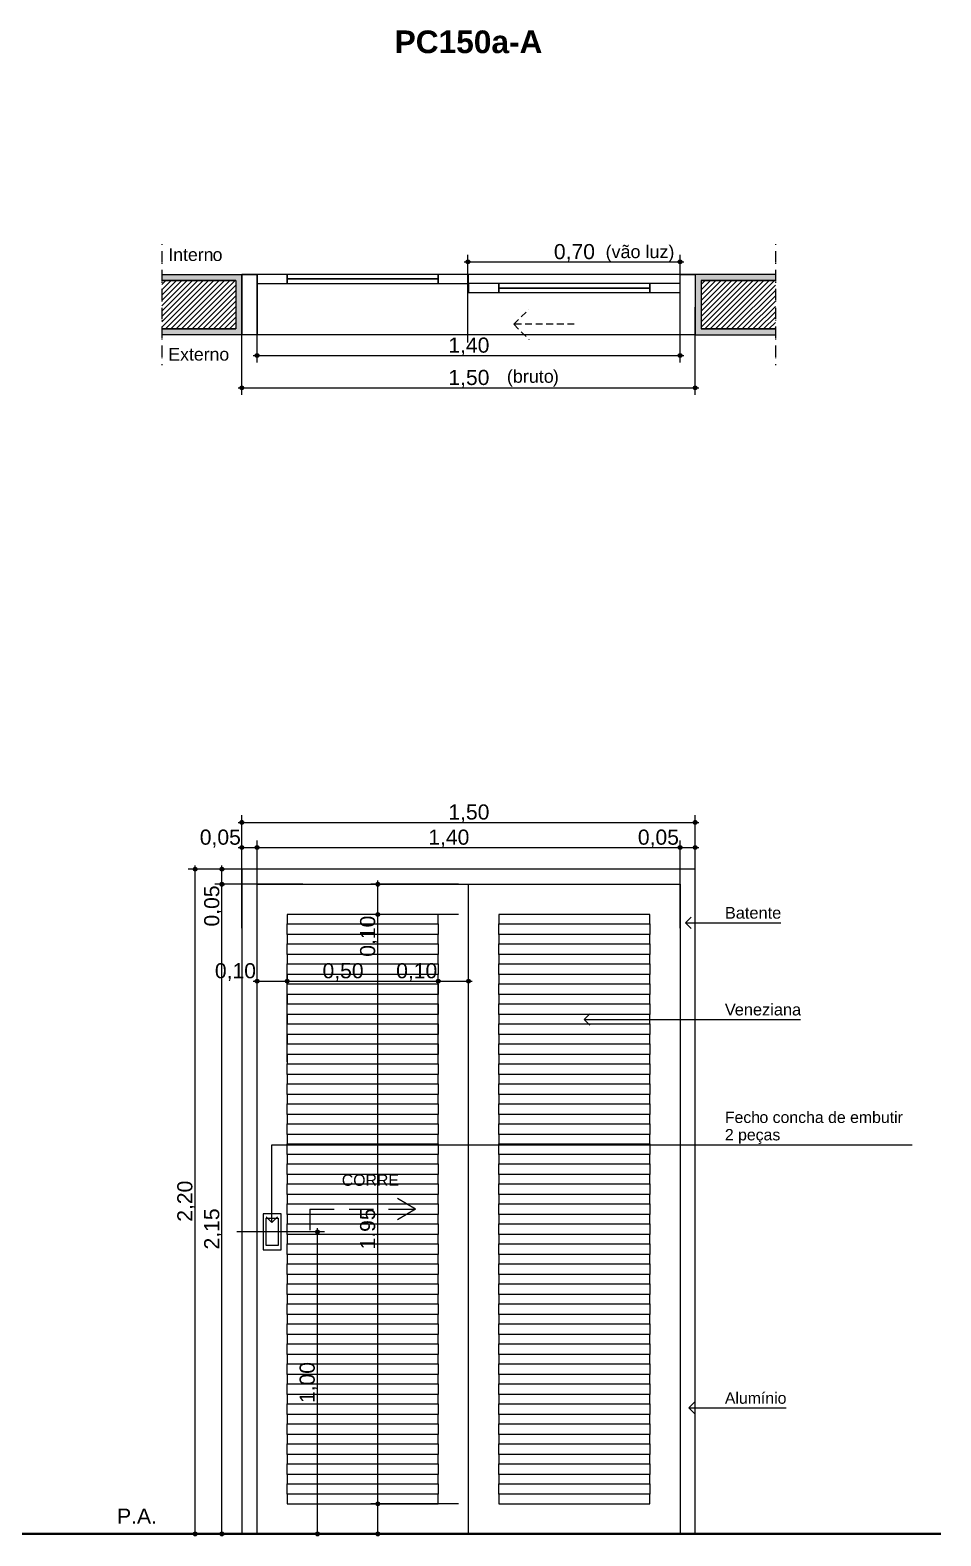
# Paper-space layout 'CAPS I e II_ FL 08.13 DETALHAMENTO DE PORTAS ' of a CAD drawing. Header units: metres. Extents: x 0 to 1400, y 0 to 841.
# Drawn here: x 428.3 to 548.9, y 393.5 to 592.8 of the extents above; entities that cross this region are included whole.
import ezdxf
from ezdxf.xclip import XClip

# ---------------------------------------------------------------- set-up
doc = ezdxf.new("R2010")
doc.units = ezdxf.units.M
doc.header["$MEASUREMENT"] = 0
doc.header["$XCLIPFRAME"] = 0
doc.linetypes.add('Achse', pattern=[0.0023, 0, -0.0008, 0.0015, 0])
doc.linetypes.add('Dashed', pattern=[0.0014, 0.0009, -0.0005])
for name, color, linetype, lineweight in [('0_Caneta_No__1', 7, 'Continuous', 35), ('0_Caneta_No__241', 7, 'Continuous', 13), ('0_Caneta_No__3', 7, 'Continuous', 25), ('0_Caneta_No__5', 7, 'Continuous', 20), ('0_Caneta_No__99', 7, 'Continuous', 20)]:
    doc.layers.add(name, color=color, linetype=linetype, lineweight=lineweight)
for name, color, linetype, lineweight, true_color in [('0_Caneta_No__25', 7, 'Continuous', 13, 0x982312), ('0_Caneta_No__9', 7, 'Continuous', 9, 0x020202), ('0_Caneta_No__96', 7, 'Continuous', 0, 0xb6b6b6), ('0_Caneta_No__97', 7, 'Continuous', 13, 0x6b6b6b)]:
    doc.layers.add(name, color=color, linetype=linetype, lineweight=lineweight, true_color=true_color)
doc.styles.add('GENERATED_STYLE_1', font='arial.ttf')
doc.styles.add('GENERATED_STYLE_2', font='arial.ttf')
pattern_1 = [(45, (27.60237, 827.6281), (-0.3535534, 0.3535534), [])]

# ---------------------------------------------------------------- blocks, each defined once
blk = doc.blocks.new('Drawing_1_1', base_point=(27.6, 827.63))
at = {"linetype": 'Continuous', "lineweight": 0, "ltscale": 1000, "true_color": 0xffffff}
for points in [[(445.71, 560.47), (445.71, 559.67), (455.53, 559.67), (455.53, 553.27), (445.71, 553.27), (445.71, 552.47), (456.33, 552.47), (456.33, 560.47)], [(526.96, 560.47), (516.33, 560.47), (516.33, 552.47), (526.96, 552.47), (526.96, 553.27), (517.13, 553.27), (517.13, 559.67), (526.96, 559.67)]]:
    blk.add_hatch(color=7, dxfattribs=at).paths.add_polyline_path(points)
at = {"linetype": 'Continuous', "lineweight": 0, "ltscale": 1000, "true_color": 0x000000}
h = blk.add_hatch(dxfattribs=at)
h.set_pattern_fill('common_brick_0001', color=18, style=0, pattern_type=2)
h.set_pattern_definition(pattern_1)
h.paths.add_polyline_path([(455.53, 559.67), (445.71, 559.67), (445.71, 553.27), (455.53, 553.27)])
h = blk.add_hatch(dxfattribs=at)
h.set_pattern_fill('common_brick_0001', color=18, style=0, pattern_type=2)
h.set_pattern_definition(pattern_1)
h.paths.add_polyline_path([(517.13, 559.67), (517.13, 553.27), (526.96, 553.27), (526.96, 559.67)])
at = {"layer": '0_Caneta_No__25', "linetype": 'Continuous', "lineweight": 13, "ltscale": 1000, "true_color": 0x982312}
for points in [[(486.01, 562.13), (486.03, 562.03), (486.08, 561.95), (486.16, 561.9), (486.26, 561.88), (486.35, 561.9), (486.44, 561.95), (486.49, 562.03), (486.51, 562.13), (486.49, 562.22), (486.44, 562.3), (486.35, 562.36), (486.26, 562.38), (486.16, 562.36), (486.08, 562.3), (486.03, 562.22)], [(514.08, 562.13), (514.1, 562.03), (514.16, 561.95), (514.24, 561.9), (514.33, 561.88), (514.43, 561.9), (514.51, 561.95), (514.56, 562.03), (514.58, 562.13), (514.56, 562.22), (514.51, 562.3), (514.43, 562.36), (514.33, 562.38), (514.24, 562.36), (514.16, 562.3), (514.1, 562.22)], [(458.08, 549.74), (458.1, 549.64), (458.16, 549.56), (458.24, 549.51), (458.33, 549.49), (458.43, 549.51), (458.51, 549.56), (458.56, 549.64), (458.58, 549.74), (458.56, 549.83), (458.51, 549.91), (458.43, 549.97), (458.33, 549.99), (458.24, 549.97), (458.16, 549.91), (458.1, 549.83)], [(514.08, 549.74), (514.1, 549.64), (514.16, 549.56), (514.24, 549.51), (514.33, 549.49), (514.43, 549.51), (514.51, 549.56), (514.56, 549.64), (514.58, 549.74), (514.56, 549.83), (514.51, 549.91), (514.43, 549.97), (514.33, 549.99), (514.24, 549.97), (514.16, 549.91), (514.1, 549.83)], [(456.08, 545.46), (456.1, 545.36), (456.16, 545.28), (456.24, 545.23), (456.33, 545.21), (456.43, 545.23), (456.51, 545.28), (456.56, 545.36), (456.58, 545.46), (456.56, 545.55), (456.51, 545.64), (456.43, 545.69), (456.33, 545.71), (456.24, 545.69), (456.16, 545.64), (456.1, 545.55)], [(516.08, 545.46), (516.1, 545.36), (516.16, 545.28), (516.24, 545.23), (516.33, 545.21), (516.43, 545.23), (516.51, 545.28), (516.56, 545.36), (516.58, 545.46), (516.56, 545.55), (516.51, 545.64), (516.43, 545.69), (516.33, 545.71), (516.24, 545.69), (516.16, 545.64), (516.1, 545.55)], [(456.08, 487.94), (456.1, 487.84), (456.16, 487.76), (456.24, 487.71), (456.33, 487.69), (456.43, 487.71), (456.51, 487.76), (456.56, 487.84), (456.58, 487.94), (456.56, 488.03), (456.51, 488.12), (456.43, 488.17), (456.33, 488.19), (456.24, 488.17), (456.16, 488.12), (456.1, 488.03)], [(516.08, 487.94), (516.1, 487.84), (516.16, 487.76), (516.24, 487.71), (516.33, 487.69), (516.43, 487.71), (516.51, 487.76), (516.56, 487.84), (516.58, 487.94), (516.56, 488.03), (516.51, 488.12), (516.43, 488.17), (516.33, 488.19), (516.24, 488.17), (516.16, 488.12), (516.1, 488.03)], [(456.08, 484.62), (456.1, 484.52), (456.16, 484.44), (456.24, 484.39), (456.33, 484.37), (456.43, 484.39), (456.51, 484.44), (456.56, 484.52), (456.58, 484.62), (456.56, 484.71), (456.51, 484.79), (456.43, 484.85), (456.33, 484.87), (456.24, 484.85), (456.16, 484.79), (456.1, 484.71)], [(458.08, 484.62), (458.1, 484.52), (458.16, 484.44), (458.24, 484.39), (458.33, 484.37), (458.43, 484.39), (458.51, 484.44), (458.56, 484.52), (458.58, 484.62), (458.56, 484.71), (458.51, 484.79), (458.43, 484.85), (458.33, 484.87), (458.24, 484.85), (458.16, 484.79), (458.1, 484.71)], [(514.08, 484.62), (514.1, 484.52), (514.16, 484.44), (514.24, 484.39), (514.33, 484.37), (514.43, 484.39), (514.51, 484.44), (514.56, 484.52), (514.58, 484.62), (514.56, 484.71), (514.51, 484.79), (514.43, 484.85), (514.33, 484.87), (514.24, 484.85), (514.16, 484.79), (514.1, 484.71)], [(516.08, 484.62), (516.1, 484.52), (516.16, 484.44), (516.24, 484.39), (516.33, 484.37), (516.43, 484.39), (516.51, 484.44), (516.56, 484.52), (516.58, 484.62), (516.56, 484.71), (516.51, 484.79), (516.43, 484.85), (516.33, 484.87), (516.24, 484.85), (516.16, 484.79), (516.1, 484.71)], [(449.88, 481.74), (449.9, 481.64), (449.96, 481.56), (450.04, 481.51), (450.13, 481.49), (450.23, 481.51), (450.31, 481.56), (450.36, 481.64), (450.38, 481.74), (450.36, 481.83), (450.31, 481.92), (450.23, 481.97), (450.13, 481.99), (450.04, 481.97), (449.96, 481.92), (449.9, 481.83)], [(453.44, 481.74), (453.46, 481.64), (453.52, 481.56), (453.6, 481.51), (453.69, 481.49), (453.79, 481.51), (453.87, 481.56), (453.92, 481.64), (453.94, 481.74), (453.92, 481.83), (453.87, 481.92), (453.79, 481.97), (453.69, 481.99), (453.6, 481.97), (453.52, 481.92), (453.46, 481.83)], [(453.44, 479.74), (453.46, 479.64), (453.52, 479.56), (453.6, 479.51), (453.69, 479.49), (453.79, 479.51), (453.87, 479.56), (453.92, 479.64), (453.94, 479.74), (453.92, 479.83), (453.87, 479.92), (453.79, 479.97), (453.69, 479.99), (453.6, 479.97), (453.52, 479.92), (453.46, 479.83)], [(474.08, 479.74), (474.1, 479.64), (474.16, 479.56), (474.24, 479.51), (474.33, 479.49), (474.43, 479.51), (474.51, 479.56), (474.56, 479.64), (474.58, 479.74), (474.56, 479.83), (474.51, 479.92), (474.43, 479.97), (474.33, 479.99), (474.24, 479.97), (474.16, 479.92), (474.1, 479.83)], [(474.08, 475.74), (474.1, 475.64), (474.16, 475.56), (474.24, 475.51), (474.33, 475.49), (474.43, 475.51), (474.51, 475.56), (474.56, 475.64), (474.58, 475.74), (474.56, 475.83), (474.51, 475.92), (474.43, 475.97), (474.33, 475.99), (474.24, 475.97), (474.16, 475.92), (474.1, 475.83)], [(458.08, 466.93), (458.1, 466.83), (458.16, 466.75), (458.24, 466.7), (458.33, 466.68), (458.43, 466.7), (458.51, 466.75), (458.56, 466.83), (458.58, 466.93), (458.56, 467.02), (458.51, 467.11), (458.43, 467.16), (458.33, 467.18), (458.24, 467.16), (458.16, 467.11), (458.1, 467.02)], [(462.08, 466.93), (462.1, 466.83), (462.16, 466.75), (462.24, 466.7), (462.33, 466.68), (462.43, 466.7), (462.51, 466.75), (462.56, 466.83), (462.58, 466.93), (462.56, 467.02), (462.51, 467.11), (462.43, 467.16), (462.33, 467.18), (462.24, 467.16), (462.16, 467.11), (462.1, 467.02)], [(482.08, 466.93), (482.1, 466.83), (482.16, 466.75), (482.24, 466.7), (482.33, 466.68), (482.43, 466.7), (482.51, 466.75), (482.56, 466.83), (482.58, 466.93), (482.56, 467.02), (482.51, 467.11), (482.43, 467.16), (482.33, 467.18), (482.24, 467.16), (482.16, 467.11), (482.1, 467.02)], [(486.08, 466.93), (486.1, 466.83), (486.16, 466.75), (486.24, 466.7), (486.33, 466.68), (486.43, 466.7), (486.51, 466.75), (486.56, 466.83), (486.58, 466.93), (486.56, 467.02), (486.51, 467.11), (486.43, 467.16), (486.33, 467.18), (486.24, 467.16), (486.16, 467.11), (486.1, 467.02)], [(466.08, 433.74), (466.1, 433.64), (466.16, 433.56), (466.24, 433.51), (466.33, 433.49), (466.43, 433.51), (466.51, 433.56), (466.56, 433.64), (466.58, 433.74), (466.56, 433.83), (466.51, 433.92), (466.43, 433.97), (466.33, 433.99), (466.24, 433.97), (466.16, 433.92), (466.1, 433.83)], [(474.08, 397.74), (474.1, 397.64), (474.16, 397.56), (474.24, 397.51), (474.33, 397.49), (474.43, 397.51), (474.51, 397.56), (474.56, 397.64), (474.58, 397.74), (474.56, 397.83), (474.51, 397.92), (474.43, 397.97), (474.33, 397.99), (474.24, 397.97), (474.16, 397.92), (474.1, 397.83)], [(449.88, 393.74), (449.9, 393.64), (449.96, 393.56), (450.04, 393.51), (450.13, 393.49), (450.23, 393.51), (450.31, 393.56), (450.36, 393.64), (450.38, 393.74), (450.36, 393.83), (450.31, 393.92), (450.23, 393.97), (450.13, 393.99), (450.04, 393.97), (449.96, 393.92), (449.9, 393.83)], [(453.44, 393.74), (453.46, 393.64), (453.52, 393.56), (453.6, 393.51), (453.69, 393.49), (453.79, 393.51), (453.87, 393.56), (453.92, 393.64), (453.94, 393.74), (453.92, 393.83), (453.87, 393.92), (453.79, 393.97), (453.69, 393.99), (453.6, 393.97), (453.52, 393.92), (453.46, 393.83)], [(466.08, 393.74), (466.1, 393.64), (466.16, 393.56), (466.24, 393.51), (466.33, 393.49), (466.43, 393.51), (466.51, 393.56), (466.56, 393.64), (466.58, 393.74), (466.56, 393.83), (466.51, 393.92), (466.43, 393.97), (466.33, 393.99), (466.24, 393.97), (466.16, 393.92), (466.1, 393.83)], [(474.08, 393.74), (474.1, 393.64), (474.16, 393.56), (474.24, 393.51), (474.33, 393.49), (474.43, 393.51), (474.51, 393.56), (474.56, 393.64), (474.58, 393.74), (474.56, 393.83), (474.51, 393.92), (474.43, 393.97), (474.33, 393.99), (474.24, 393.97), (474.16, 393.92), (474.1, 393.83)]]:
    blk.add_hatch(color=24, dxfattribs=at).paths.add_polyline_path(points)
at = {"layer": '0_Caneta_No__1', "color": 7, "linetype": 'Continuous', "lineweight": 40, "ltscale": 1000}
for p, q in [((341.92, 393.74), (442.44, 393.74)), ((439.8, 393.74), (548.87, 393.74))]:
    blk.add_line(p, q, dxfattribs=at)
at = {"layer": '0_Caneta_No__241', "color": 7, "linetype": 'Achse', "lineweight": 13, "ltscale": 1000}
for p, q in [((445.71, 564.47), (445.71, 548.47)), ((526.96, 564.47), (526.96, 548.47))]:
    blk.add_line(p, q, dxfattribs=at)
at = {"layer": '0_Caneta_No__241', "color": 7, "linetype": 'Continuous', "lineweight": 13, "ltscale": 1000}
for p, q in [((445.71, 560.47), (456.33, 560.47)), ((456.33, 560.47), (456.33, 552.47)), ((526.96, 560.47), (516.33, 560.47)), ((516.33, 560.47), (516.33, 552.47)), ((455.53, 559.67), (455.53, 553.27)), ((517.13, 559.67), (517.13, 553.27)), ((456.33, 552.47), (445.71, 552.47)), ((516.33, 552.47), (526.96, 552.47)), ((465.33, 436.74), (468.53, 436.74)), ((465.33, 436.74), (465.33, 433.94)), ((470.53, 436.74), (473.73, 436.74)), ((475.73, 436.74), (476.13, 436.74)), ((476.13, 436.74), (479.33, 436.74)), ((479.33, 436.74), (476.91, 438.14)), ((479.33, 436.74), (476.91, 435.34))]:
    blk.add_line(p, q, dxfattribs=at)
at = {"layer": '0_Caneta_No__25', "color": 24, "linetype": 'Continuous', "lineweight": 13, "ltscale": 1000, "true_color": 0x982312}
for p, q in [((485.76, 562.13), (486.01, 562.13)), ((486.26, 562.38), (486.26, 563.06)), ((486.51, 562.13), (514.08, 562.13)), ((514.33, 562.38), (514.33, 563.06)), ((514.58, 562.13), (514.83, 562.13)), ((458.33, 549.99), (458.33, 560.43)), ((486.26, 551.44), (486.26, 561.88)), ((514.33, 551.44), (514.33, 561.88)), ((514.33, 549.99), (514.33, 560.43)), ((456.33, 545.71), (456.33, 556.15)), ((516.33, 545.71), (516.33, 556.15)), ((457.83, 549.74), (458.08, 549.74)), ((458.33, 548.8), (458.33, 549.49)), ((458.58, 549.74), (514.08, 549.74)), ((514.33, 548.8), (514.33, 549.49)), ((514.58, 549.74), (514.83, 549.74)), ((455.83, 545.46), (456.08, 545.46)), ((456.33, 544.52), (456.33, 545.21)), ((456.58, 545.46), (516.08, 545.46)), ((516.33, 544.52), (516.33, 545.21)), ((516.58, 545.46), (516.83, 545.46)), ((456.33, 488.19), (456.33, 488.88)), ((516.33, 488.19), (516.33, 488.88)), ((455.83, 487.94), (456.08, 487.94)), ((456.33, 477.25), (456.33, 487.69)), ((456.58, 487.94), (516.08, 487.94)), ((516.33, 477.25), (516.33, 487.69)), ((516.58, 487.94), (516.83, 487.94)), ((455.83, 484.62), (456.08, 484.62)), ((456.33, 484.87), (456.33, 485.55)), ((456.33, 473.93), (456.33, 484.37)), ((456.58, 484.62), (458.08, 484.62)), ((458.33, 484.87), (458.33, 485.55)), ((458.33, 473.93), (458.33, 484.37)), ((458.58, 484.62), (514.08, 484.62)), ((514.33, 484.87), (514.33, 485.55)), ((514.33, 473.93), (514.33, 484.37)), ((514.58, 484.62), (516.08, 484.62)), ((516.33, 484.87), (516.33, 485.55)), ((516.33, 473.93), (516.33, 484.37)), ((516.58, 484.62), (516.83, 484.62)), ((449.88, 481.74), (449.2, 481.74)), ((450.13, 481.99), (450.13, 482.24)), ((450.13, 393.99), (450.13, 481.49)), ((460.82, 481.74), (450.38, 481.74)), ((453.44, 481.74), (452.76, 481.74)), ((453.69, 481.99), (453.69, 482.24)), ((453.69, 479.99), (453.69, 481.49)), ((464.38, 481.74), (453.94, 481.74)), ((453.44, 479.74), (452.76, 479.74)), ((453.69, 393.99), (453.69, 479.49)), ((464.38, 479.74), (453.94, 479.74)), ((474.08, 479.74), (473.4, 479.74)), ((474.33, 479.99), (474.33, 480.24)), ((474.33, 475.99), (474.33, 479.49)), ((485.02, 479.74), (474.58, 479.74)), ((458.33, 467.18), (458.33, 477.62)), ((486.33, 467.18), (486.33, 477.62)), ((474.08, 475.74), (473.4, 475.74)), ((474.33, 397.99), (474.33, 475.49)), ((485.02, 475.74), (474.58, 475.74)), ((515.06, 474.66), (515.81, 475.41)), ((515.06, 474.66), (520.17, 474.66)), ((515.06, 474.66), (515.81, 473.91)), ((520.17, 474.66), (527.7, 474.66)), ((457.83, 466.93), (458.08, 466.93)), ((458.33, 465.99), (458.33, 466.68)), ((458.58, 466.93), (462.08, 466.93)), ((462.33, 467.18), (462.33, 467.87)), ((462.33, 456.24), (462.33, 466.68)), ((462.58, 466.93), (482.08, 466.93)), ((482.33, 467.18), (482.33, 467.87)), ((482.33, 456.24), (482.33, 466.68)), ((482.58, 466.93), (486.08, 466.93)), ((486.33, 465.99), (486.33, 466.68)), ((486.58, 466.93), (486.83, 466.93)), ((501.62, 461.85), (502.37, 462.6)), ((501.62, 461.85), (511.77, 461.85)), ((501.62, 461.85), (502.37, 461.1)), ((511.77, 461.85), (520.17, 461.85)), ((520.17, 461.85), (530.3, 461.85)), ((460.3, 434.98), (460.3, 445.26)), ((460.3, 445.26), (520.17, 445.26)), ((520.17, 445.26), (545.06, 445.26)), ((460.3, 434.98), (459.55, 435.73)), ((460.3, 434.98), (461.05, 435.73)), ((466.08, 433.74), (455.65, 433.74)), ((466.33, 433.99), (466.33, 434.24)), ((466.33, 393.99), (466.33, 433.49)), ((467.27, 433.74), (466.58, 433.74)), ((515.48, 410.46), (516.23, 411.21)), ((515.48, 410.46), (518.34, 410.46)), ((515.48, 410.46), (516.23, 409.71)), ((518.34, 410.46), (520.17, 410.46)), ((520.17, 410.46), (528.38, 410.46)), ((474.08, 397.74), (473.4, 397.74)), ((474.33, 393.99), (474.33, 397.49)), ((485.02, 397.74), (474.58, 397.74)), ((449.88, 393.74), (449.2, 393.74)), ((460.82, 393.74), (450.38, 393.74)), ((453.44, 393.74), (452.76, 393.74)), ((464.38, 393.74), (453.94, 393.74)), ((466.08, 393.74), (455.65, 393.74)), ((467.27, 393.74), (466.58, 393.74)), ((474.08, 393.74), (473.4, 393.74)), ((485.02, 393.74), (474.58, 393.74))]:
    blk.add_line(p, q, dxfattribs=at)
for centre in [(486.26, 562.13), (514.33, 562.13), (458.33, 549.74), (514.33, 549.74), (456.33, 545.46), (516.33, 545.46), (456.33, 487.94), (516.33, 487.94), (456.33, 484.62), (458.33, 484.62), (514.33, 484.62), (516.33, 484.62), (450.13, 481.74), (453.69, 481.74), (453.69, 479.74), (474.33, 479.74), (474.33, 475.74), (458.33, 466.93), (462.33, 466.93), (482.33, 466.93), (486.33, 466.93), (466.33, 433.74), (474.33, 397.74), (450.13, 393.74), (453.69, 393.74), (466.33, 393.74), (474.33, 393.74)]:
    blk.add_circle(centre, 0.25, dxfattribs=at)
at = {"layer": '0_Caneta_No__3', "color": 7, "linetype": 'Continuous', "lineweight": 30, "ltscale": 1000}
for p, q in [((445.71, 559.67), (455.53, 559.67)), ((526.96, 559.67), (517.13, 559.67)), ((455.53, 553.27), (445.71, 553.27)), ((517.13, 553.27), (526.96, 553.27))]:
    blk.add_line(p, q, dxfattribs=at)
at = {"layer": '0_Caneta_No__9', "color": 18, "linetype": 'Continuous', "lineweight": 9, "ltscale": 1000, "true_color": 0x020202}
for p, q in [((456.33, 552.47), (456.33, 560.47)), ((456.33, 560.47), (458.33, 560.47)), ((458.33, 560.47), (458.33, 552.47)), ((462.33, 560.47), (458.33, 560.47)), ((458.33, 560.47), (458.33, 559.27)), ((482.33, 560.47), (462.33, 560.47)), ((462.33, 560.47), (462.33, 559.87)), ((462.33, 559.27), (462.33, 560.47)), ((482.33, 559.87), (482.33, 560.47)), ((486.33, 560.47), (482.33, 560.47)), ((482.33, 560.47), (482.33, 559.27)), ((486.33, 559.27), (486.33, 560.47)), ((514.33, 552.47), (514.33, 560.47)), ((514.33, 560.47), (516.33, 560.47)), ((516.33, 560.47), (516.33, 552.47)), ((458.33, 559.27), (462.33, 559.27)), ((462.33, 559.87), (482.33, 559.87)), ((482.33, 559.87), (462.33, 559.87)), ((462.33, 559.87), (462.33, 559.27)), ((482.33, 559.87), (462.33, 559.87)), ((462.33, 559.27), (482.33, 559.27)), ((482.33, 559.27), (482.33, 559.87)), ((482.33, 559.27), (486.33, 559.27)), ((490.33, 559.27), (486.33, 559.27)), ((486.33, 559.27), (486.33, 558.07)), ((510.33, 559.27), (490.33, 559.27)), ((490.33, 559.27), (490.33, 558.67)), ((490.33, 558.07), (490.33, 559.27)), ((490.33, 558.67), (510.33, 558.67)), ((510.33, 558.67), (490.33, 558.67)), ((490.33, 558.67), (490.33, 558.07)), ((510.33, 558.67), (490.33, 558.67)), ((510.33, 558.67), (510.33, 559.27)), ((514.33, 559.27), (510.33, 559.27)), ((510.33, 559.27), (510.33, 558.07)), ((510.33, 558.07), (510.33, 558.67)), ((514.33, 558.07), (514.33, 559.27)), ((486.33, 558.07), (490.33, 558.07)), ((490.33, 558.07), (510.33, 558.07)), ((510.33, 558.07), (514.33, 558.07)), ((458.33, 552.47), (456.33, 552.47)), ((516.33, 552.47), (514.33, 552.47)), ((456.33, 481.74), (456.33, 479.74)), ((516.33, 481.74), (456.33, 481.74)), ((516.33, 479.74), (516.33, 481.74)), ((456.33, 479.74), (456.33, 393.74)), ((458.33, 393.74), (458.33, 479.74)), ((458.33, 479.74), (486.33, 479.74)), ((486.33, 475.74), (486.33, 479.74)), ((486.33, 479.74), (514.33, 479.74)), ((514.33, 479.74), (514.33, 475.74)), ((516.33, 393.74), (516.33, 479.74)), ((462.33, 475.74), (462.33, 474.49)), ((482.33, 475.74), (462.33, 475.74)), ((462.33, 473.09), (462.33, 474.49)), ((462.33, 474.49), (482.33, 474.49)), ((482.33, 474.49), (482.33, 475.74)), ((482.33, 474.49), (482.33, 473.09)), ((486.33, 397.74), (486.33, 475.74)), ((490.33, 475.74), (490.33, 474.49)), ((510.33, 475.74), (490.33, 475.74)), ((490.33, 473.09), (490.33, 474.49)), ((490.33, 474.49), (510.33, 474.49)), ((510.33, 474.49), (510.33, 475.74)), ((510.33, 474.49), (510.33, 473.09)), ((514.33, 475.74), (514.33, 397.74)), ((482.33, 473.09), (462.33, 473.09)), ((462.33, 473.09), (462.33, 471.85)), ((482.33, 471.85), (482.33, 473.09)), ((510.33, 473.09), (490.33, 473.09)), ((490.33, 473.09), (490.33, 471.85)), ((510.33, 471.85), (510.33, 473.09)), ((462.33, 470.45), (462.33, 471.85)), ((462.33, 471.85), (482.33, 471.85)), ((482.33, 470.45), (462.33, 470.45)), ((462.33, 470.45), (462.33, 469.2)), ((482.33, 471.85), (482.33, 470.45)), ((482.33, 469.2), (482.33, 470.45)), ((490.33, 470.45), (490.33, 471.85)), ((490.33, 471.85), (510.33, 471.85)), ((510.33, 470.45), (490.33, 470.45)), ((490.33, 470.45), (490.33, 469.2)), ((510.33, 471.85), (510.33, 470.45)), ((510.33, 469.2), (510.33, 470.45)), ((462.33, 467.8), (462.33, 469.2)), ((462.33, 469.2), (482.33, 469.2)), ((482.33, 469.2), (482.33, 467.8)), ((490.33, 467.8), (490.33, 469.2)), ((490.33, 469.2), (510.33, 469.2)), ((510.33, 469.2), (510.33, 467.8)), ((482.33, 467.8), (462.33, 467.8)), ((462.33, 467.8), (462.33, 466.55)), ((462.33, 465.15), (462.33, 466.55)), ((462.33, 466.55), (482.33, 466.55)), ((482.33, 466.55), (482.33, 467.8)), ((482.33, 466.55), (482.33, 465.15)), ((510.33, 467.8), (490.33, 467.8)), ((490.33, 467.8), (490.33, 466.55)), ((490.33, 465.15), (490.33, 466.55)), ((490.33, 466.55), (510.33, 466.55)), ((510.33, 466.55), (510.33, 467.8)), ((510.33, 466.55), (510.33, 465.15)), ((482.33, 465.15), (462.33, 465.15)), ((462.33, 465.15), (462.33, 463.91)), ((482.33, 463.91), (482.33, 465.15)), ((510.33, 465.15), (490.33, 465.15)), ((490.33, 465.15), (490.33, 463.91)), ((510.33, 463.91), (510.33, 465.15)), ((462.33, 462.51), (462.33, 463.91)), ((462.33, 463.91), (482.33, 463.91)), ((482.33, 462.51), (462.33, 462.51)), ((462.33, 462.51), (462.33, 461.26)), ((482.33, 463.91), (482.33, 462.51)), ((482.33, 461.26), (482.33, 462.51)), ((490.33, 462.51), (490.33, 463.91)), ((490.33, 463.91), (510.33, 463.91)), ((510.33, 462.51), (490.33, 462.51)), ((490.33, 462.51), (490.33, 461.26)), ((510.33, 463.91), (510.33, 462.51)), ((510.33, 461.26), (510.33, 462.51)), ((462.33, 459.86), (462.33, 461.26)), ((462.33, 461.26), (482.33, 461.26)), ((482.33, 461.26), (482.33, 459.86)), ((490.33, 459.86), (490.33, 461.26)), ((490.33, 461.26), (510.33, 461.26)), ((510.33, 461.26), (510.33, 459.86)), ((482.33, 459.86), (462.33, 459.86)), ((462.33, 459.86), (462.33, 458.61)), ((462.33, 457.21), (462.33, 458.61)), ((462.33, 458.61), (482.33, 458.61)), ((482.33, 458.61), (482.33, 459.86)), ((482.33, 458.61), (482.33, 457.21)), ((510.33, 459.86), (490.33, 459.86)), ((490.33, 459.86), (490.33, 458.61)), ((490.33, 457.21), (490.33, 458.61)), ((490.33, 458.61), (510.33, 458.61)), ((510.33, 458.61), (510.33, 459.86)), ((510.33, 458.61), (510.33, 457.21)), ((482.33, 457.21), (462.33, 457.21)), ((462.33, 457.21), (462.33, 455.97)), ((482.33, 455.97), (482.33, 457.21)), ((510.33, 457.21), (490.33, 457.21)), ((490.33, 457.21), (490.33, 455.97)), ((510.33, 455.97), (510.33, 457.21)), ((462.33, 454.57), (462.33, 455.97)), ((462.33, 455.97), (482.33, 455.97)), ((482.33, 454.57), (462.33, 454.57)), ((462.33, 454.57), (462.33, 453.32)), ((482.33, 455.97), (482.33, 454.57)), ((482.33, 453.32), (482.33, 454.57)), ((490.33, 454.57), (490.33, 455.97)), ((490.33, 455.97), (510.33, 455.97)), ((510.33, 454.57), (490.33, 454.57)), ((490.33, 454.57), (490.33, 453.32)), ((510.33, 455.97), (510.33, 454.57)), ((510.33, 453.32), (510.33, 454.57)), ((462.33, 451.92), (462.33, 453.32)), ((462.33, 453.32), (482.33, 453.32)), ((482.33, 453.32), (482.33, 451.92)), ((490.33, 451.92), (490.33, 453.32)), ((490.33, 453.32), (510.33, 453.32)), ((510.33, 453.32), (510.33, 451.92)), ((482.33, 451.92), (462.33, 451.92)), ((462.33, 451.92), (462.33, 450.67)), ((462.33, 449.27), (462.33, 450.67)), ((462.33, 450.67), (482.33, 450.67)), ((482.33, 450.67), (482.33, 451.92)), ((482.33, 450.67), (482.33, 449.27)), ((510.33, 451.92), (490.33, 451.92)), ((490.33, 451.92), (490.33, 450.67)), ((490.33, 449.27), (490.33, 450.67)), ((490.33, 450.67), (510.33, 450.67)), ((510.33, 450.67), (510.33, 451.92)), ((510.33, 450.67), (510.33, 449.27)), ((482.33, 449.27), (462.33, 449.27)), ((462.33, 449.27), (462.33, 448.03)), ((482.33, 448.03), (482.33, 449.27)), ((510.33, 449.27), (490.33, 449.27)), ((490.33, 449.27), (490.33, 448.03)), ((510.33, 448.03), (510.33, 449.27)), ((462.33, 446.63), (462.33, 448.03)), ((462.33, 448.03), (482.33, 448.03)), ((482.33, 446.63), (462.33, 446.63)), ((462.33, 446.63), (462.33, 445.38)), ((482.33, 448.03), (482.33, 446.63)), ((482.33, 445.38), (482.33, 446.63)), ((490.33, 446.63), (490.33, 448.03)), ((490.33, 448.03), (510.33, 448.03)), ((510.33, 446.63), (490.33, 446.63)), ((490.33, 446.63), (490.33, 445.38)), ((510.33, 448.03), (510.33, 446.63)), ((510.33, 445.38), (510.33, 446.63)), ((462.33, 443.98), (462.33, 445.38)), ((462.33, 445.38), (482.33, 445.38)), ((482.33, 445.38), (482.33, 443.98)), ((490.33, 443.98), (490.33, 445.38)), ((490.33, 445.38), (510.33, 445.38)), ((510.33, 445.38), (510.33, 443.98)), ((482.33, 443.98), (462.33, 443.98)), ((462.33, 443.98), (462.33, 442.73)), ((462.33, 441.33), (462.33, 442.73)), ((462.33, 442.73), (482.33, 442.73)), ((482.33, 442.73), (482.33, 443.98)), ((482.33, 442.73), (482.33, 441.33)), ((510.33, 443.98), (490.33, 443.98)), ((490.33, 443.98), (490.33, 442.73)), ((490.33, 441.33), (490.33, 442.73)), ((490.33, 442.73), (510.33, 442.73)), ((510.33, 442.73), (510.33, 443.98)), ((510.33, 442.73), (510.33, 441.33)), ((482.33, 441.33), (462.33, 441.33)), ((462.33, 441.33), (462.33, 440.09)), ((482.33, 440.09), (482.33, 441.33)), ((510.33, 441.33), (490.33, 441.33)), ((490.33, 441.33), (490.33, 440.09)), ((510.33, 440.09), (510.33, 441.33)), ((462.33, 438.69), (462.33, 440.09)), ((462.33, 440.09), (482.33, 440.09)), ((482.33, 438.69), (462.33, 438.69)), ((462.33, 438.69), (462.33, 437.44)), ((482.33, 440.09), (482.33, 438.69)), ((482.33, 437.44), (482.33, 438.69)), ((490.33, 438.69), (490.33, 440.09)), ((490.33, 440.09), (510.33, 440.09)), ((510.33, 438.69), (490.33, 438.69)), ((490.33, 438.69), (490.33, 437.44)), ((510.33, 440.09), (510.33, 438.69)), ((510.33, 437.44), (510.33, 438.69)), ((462.33, 436.04), (462.33, 437.44)), ((462.33, 437.44), (482.33, 437.44)), ((482.33, 437.44), (482.33, 436.04)), ((490.33, 436.04), (490.33, 437.44)), ((490.33, 437.44), (510.33, 437.44)), ((510.33, 437.44), (510.33, 436.04)), ((461.53, 436.14), (459.13, 436.14)), ((459.13, 436.14), (459.13, 431.34)), ((459.53, 431.94), (459.53, 435.54)), ((459.53, 435.54), (461.13, 435.54)), ((461.13, 435.54), (461.13, 431.94)), ((461.53, 431.34), (461.53, 436.14)), ((482.33, 436.04), (462.33, 436.04)), ((462.33, 436.04), (462.33, 434.79)), ((462.33, 433.39), (462.33, 434.79)), ((462.33, 434.79), (482.33, 434.79)), ((482.33, 434.79), (482.33, 436.04)), ((482.33, 434.79), (482.33, 433.39)), ((510.33, 436.04), (490.33, 436.04)), ((490.33, 436.04), (490.33, 434.79)), ((490.33, 433.39), (490.33, 434.79)), ((490.33, 434.79), (510.33, 434.79)), ((510.33, 434.79), (510.33, 436.04)), ((510.33, 434.79), (510.33, 433.39)), ((482.33, 433.39), (462.33, 433.39)), ((462.33, 433.39), (462.33, 432.15)), ((482.33, 432.15), (482.33, 433.39)), ((510.33, 433.39), (490.33, 433.39)), ((490.33, 433.39), (490.33, 432.15)), ((510.33, 432.15), (510.33, 433.39)), ((459.13, 431.34), (461.53, 431.34)), ((461.13, 431.94), (459.53, 431.94)), ((462.33, 430.75), (462.33, 432.15)), ((462.33, 432.15), (482.33, 432.15)), ((482.33, 430.75), (462.33, 430.75)), ((462.33, 430.75), (462.33, 429.5)), ((482.33, 432.15), (482.33, 430.75)), ((482.33, 429.5), (482.33, 430.75)), ((490.33, 430.75), (490.33, 432.15)), ((490.33, 432.15), (510.33, 432.15)), ((510.33, 430.75), (490.33, 430.75)), ((490.33, 430.75), (490.33, 429.5)), ((510.33, 432.15), (510.33, 430.75)), ((510.33, 429.5), (510.33, 430.75)), ((462.33, 428.1), (462.33, 429.5)), ((462.33, 429.5), (482.33, 429.5)), ((482.33, 429.5), (482.33, 428.1)), ((490.33, 428.1), (490.33, 429.5)), ((490.33, 429.5), (510.33, 429.5)), ((510.33, 429.5), (510.33, 428.1)), ((482.33, 428.1), (462.33, 428.1)), ((462.33, 428.1), (462.33, 426.85)), ((462.33, 425.45), (462.33, 426.85)), ((462.33, 426.85), (482.33, 426.85)), ((482.33, 426.85), (482.33, 428.1)), ((482.33, 426.85), (482.33, 425.45)), ((510.33, 428.1), (490.33, 428.1)), ((490.33, 428.1), (490.33, 426.85)), ((490.33, 425.45), (490.33, 426.85)), ((490.33, 426.85), (510.33, 426.85)), ((510.33, 426.85), (510.33, 428.1)), ((510.33, 426.85), (510.33, 425.45)), ((482.33, 425.45), (462.33, 425.45)), ((462.33, 425.45), (462.33, 424.21)), ((482.33, 424.21), (482.33, 425.45)), ((510.33, 425.45), (490.33, 425.45)), ((490.33, 425.45), (490.33, 424.21)), ((510.33, 424.21), (510.33, 425.45)), ((462.33, 422.81), (462.33, 424.21)), ((462.33, 424.21), (482.33, 424.21)), ((482.33, 422.81), (462.33, 422.81)), ((462.33, 422.81), (462.33, 421.56)), ((482.33, 424.21), (482.33, 422.81)), ((482.33, 421.56), (482.33, 422.81)), ((490.33, 422.81), (490.33, 424.21)), ((490.33, 424.21), (510.33, 424.21)), ((510.33, 422.81), (490.33, 422.81)), ((490.33, 422.81), (490.33, 421.56)), ((510.33, 424.21), (510.33, 422.81)), ((510.33, 421.56), (510.33, 422.81)), ((462.33, 420.16), (462.33, 421.56)), ((462.33, 421.56), (482.33, 421.56)), ((482.33, 421.56), (482.33, 420.16)), ((490.33, 420.16), (490.33, 421.56)), ((490.33, 421.56), (510.33, 421.56)), ((510.33, 421.56), (510.33, 420.16)), ((482.33, 420.16), (462.33, 420.16)), ((462.33, 420.16), (462.33, 418.91)), ((462.33, 417.51), (462.33, 418.91)), ((462.33, 418.91), (482.33, 418.91)), ((482.33, 418.91), (482.33, 420.16)), ((482.33, 418.91), (482.33, 417.51)), ((510.33, 420.16), (490.33, 420.16)), ((490.33, 420.16), (490.33, 418.91)), ((490.33, 417.51), (490.33, 418.91)), ((490.33, 418.91), (510.33, 418.91)), ((510.33, 418.91), (510.33, 420.16)), ((510.33, 418.91), (510.33, 417.51)), ((482.33, 417.51), (462.33, 417.51)), ((462.33, 417.51), (462.33, 416.27)), ((482.33, 416.27), (482.33, 417.51)), ((510.33, 417.51), (490.33, 417.51)), ((490.33, 417.51), (490.33, 416.27)), ((510.33, 416.27), (510.33, 417.51)), ((462.33, 414.87), (462.33, 416.27)), ((462.33, 416.27), (482.33, 416.27)), ((482.33, 414.87), (462.33, 414.87)), ((462.33, 414.87), (462.33, 413.62)), ((482.33, 416.27), (482.33, 414.87)), ((482.33, 413.62), (482.33, 414.87)), ((490.33, 414.87), (490.33, 416.27)), ((490.33, 416.27), (510.33, 416.27)), ((510.33, 414.87), (490.33, 414.87)), ((490.33, 414.87), (490.33, 413.62)), ((510.33, 416.27), (510.33, 414.87)), ((510.33, 413.62), (510.33, 414.87)), ((462.33, 412.22), (462.33, 413.62)), ((462.33, 413.62), (482.33, 413.62)), ((482.33, 413.62), (482.33, 412.22)), ((490.33, 412.22), (490.33, 413.62)), ((490.33, 413.62), (510.33, 413.62)), ((510.33, 413.62), (510.33, 412.22)), ((482.33, 412.22), (462.33, 412.22)), ((462.33, 412.22), (462.33, 410.97)), ((462.33, 409.57), (462.33, 410.97)), ((462.33, 410.97), (482.33, 410.97)), ((482.33, 410.97), (482.33, 412.22)), ((482.33, 410.97), (482.33, 409.57)), ((510.33, 412.22), (490.33, 412.22)), ((490.33, 412.22), (490.33, 410.97)), ((490.33, 409.57), (490.33, 410.97)), ((490.33, 410.97), (510.33, 410.97)), ((510.33, 410.97), (510.33, 412.22)), ((510.33, 410.97), (510.33, 409.57)), ((482.33, 409.57), (462.33, 409.57)), ((462.33, 409.57), (462.33, 408.33)), ((482.33, 408.33), (482.33, 409.57)), ((510.33, 409.57), (490.33, 409.57)), ((490.33, 409.57), (490.33, 408.33)), ((510.33, 408.33), (510.33, 409.57)), ((462.33, 406.93), (462.33, 408.33)), ((462.33, 408.33), (482.33, 408.33)), ((482.33, 406.93), (462.33, 406.93)), ((462.33, 406.93), (462.33, 405.68)), ((482.33, 408.33), (482.33, 406.93)), ((482.33, 405.68), (482.33, 406.93)), ((490.33, 406.93), (490.33, 408.33)), ((490.33, 408.33), (510.33, 408.33)), ((510.33, 406.93), (490.33, 406.93)), ((490.33, 406.93), (490.33, 405.68)), ((510.33, 408.33), (510.33, 406.93)), ((510.33, 405.68), (510.33, 406.93)), ((462.33, 404.28), (462.33, 405.68)), ((462.33, 405.68), (482.33, 405.68)), ((482.33, 405.68), (482.33, 404.28)), ((490.33, 404.28), (490.33, 405.68)), ((490.33, 405.68), (510.33, 405.68)), ((510.33, 405.68), (510.33, 404.28)), ((482.33, 404.28), (462.33, 404.28)), ((462.33, 404.28), (462.33, 403.03)), ((462.33, 401.63), (462.33, 403.03)), ((462.33, 403.03), (482.33, 403.03)), ((482.33, 403.03), (482.33, 404.28)), ((482.33, 403.03), (482.33, 401.63)), ((510.33, 404.28), (490.33, 404.28)), ((490.33, 404.28), (490.33, 403.03)), ((490.33, 401.63), (490.33, 403.03)), ((490.33, 403.03), (510.33, 403.03)), ((510.33, 403.03), (510.33, 404.28)), ((510.33, 403.03), (510.33, 401.63)), ((482.33, 401.63), (462.33, 401.63)), ((462.33, 401.63), (462.33, 400.39)), ((482.33, 400.39), (482.33, 401.63)), ((510.33, 401.63), (490.33, 401.63)), ((490.33, 401.63), (490.33, 400.39)), ((510.33, 400.39), (510.33, 401.63)), ((462.33, 398.99), (462.33, 400.39)), ((462.33, 400.39), (482.33, 400.39)), ((482.33, 398.99), (462.33, 398.99)), ((462.33, 398.99), (462.33, 397.74)), ((482.33, 400.39), (482.33, 398.99)), ((482.33, 397.74), (482.33, 398.99)), ((490.33, 398.99), (490.33, 400.39)), ((490.33, 400.39), (510.33, 400.39)), ((510.33, 398.99), (490.33, 398.99)), ((490.33, 398.99), (490.33, 397.74)), ((510.33, 400.39), (510.33, 398.99)), ((510.33, 397.74), (510.33, 398.99)), ((462.33, 397.74), (482.33, 397.74)), ((486.33, 393.74), (486.33, 397.74)), ((490.33, 397.74), (510.33, 397.74)), ((514.33, 397.74), (514.33, 393.74)), ((456.33, 393.74), (458.33, 393.74)), ((486.33, 393.74), (458.33, 393.74)), ((514.33, 393.74), (486.33, 393.74)), ((514.33, 393.74), (516.33, 393.74))]:
    blk.add_line(p, q, dxfattribs=at)
at = {"layer": '0_Caneta_No__96', "color": 253, "linetype": 'Continuous', "lineweight": 0, "ltscale": 1000, "true_color": 0xb6b6b6}
for p, q in [((516.33, 560.47), (456.33, 560.47)), ((516.33, 552.47), (456.33, 552.47))]:
    blk.add_line(p, q, dxfattribs=at)
at = {"layer": '0_Caneta_No__97', "color": 251, "linetype": 'Dashed', "lineweight": 13, "ltscale": 1000, "true_color": 0x6b6b6b}
for p, q in [((492.33, 553.87), (494.33, 555.87)), ((500.33, 553.87), (492.33, 553.87)), ((492.33, 553.87), (494.33, 551.87))]:
    blk.add_line(p, q, dxfattribs=at)
at = {"layer": '0_Caneta_No__1', "color": 7, "linetype": 'Continuous', "lineweight": 40, "insert": (486.33, 591.24), "char_height": 3, "attachment_point": 5, "style": 'GENERATED_STYLE_2'}
blk.add_mtext('\\A1;{\\pqc;\\fArial|b1|i0|c0|p0;\\W1.000000;PC150a-A}', dxfattribs=at)
at = {"layer": '0_Caneta_No__241', "color": 7, "linetype": 'Continuous', "lineweight": 13, "char_height": 1.5, "attachment_point": 7, "style": 'GENERATED_STYLE_1'}
for s, insert in [('\\A1;{\\pql;\\pt0;\\fArial|b0|i0|c0|p0;\\W1.000000;Fech}', (520.27, 448.13)), ('\\A1;{\\pql;\\pt0;\\fArial|b0|i0|c0|p0;\\W1.000000;o concha de embutir}', (524.85, 448.13)), ('\\A1;{\\pql;\\pt0;\\fArial|b0|i0|c0|p0;\\W1.000000;2 peças}', (520.27, 445.38)), ('\\A1;{\\pql;\\pt0;\\fArial|b0|i0|c0|p0;\\W1.000000; }', (527.48, 445.78))]:
    blk.add_mtext(s, dxfattribs=dict(at, insert=insert))
at = {"layer": '0_Caneta_No__25', "color": 24, "linetype": 'Continuous', "lineweight": 13, "true_color": 0x982312, "attachment_point": 7, "style": 'GENERATED_STYLE_1'}
for s, insert, char_height in [('\\A1;{\\pql;\\pt0;\\fArial|b0|i0|c0|p0;\\W1.000000;0,70}', (497.63, 562.12), 2), ('\\A1;{\\pql;\\pt0;\\fArial|b0|i0|c0|p0;\\W1.000000;(vão luz)}', (504.48, 562.12), 1.7), ('\\A1;{\\pql;\\pt0;\\fArial|b0|i0|c0|p0;\\W1.000000;Intern}', (446.59, 562.23), 1.6713), ('\\A1;{\\pql;\\pt0;\\fArial|b0|i0|c0|p0;\\W1.000000;o}', (452.45, 562.23), 1.6737), ('\\A1;{\\pql;\\pt0;\\fArial|b0|i0|c0|p0;\\W1.000000;1,40}', (483.66, 549.74), 2), ('\\A1;{\\pql;\\pt0;\\fArial|b0|i0|c0|p0;\\W1.000000;Externo}', (446.59, 549.04), 1.6737), ('\\A1;{\\pql;\\pt0;\\fArial|b0|i0|c0|p0;\\W1.000000;1,50}', (483.66, 545.46), 2), ('\\A1;{\\pql;\\pt0;\\fArial|b0|i0|c0|p0;\\W1.000000;(bruto}', (491.41, 545.62), 1.7), ('\\A1;{\\pql;\\pt0;\\fArial|b0|i0|c0|p0;\\W1.000000;)}', (497.5, 545.62), 1.7), ('\\A1;{\\pql;\\pt0;\\fArial|b0|i0|c0|p0;\\W1.000000;1,50}', (483.66, 487.94), 2), ('\\A1;{\\pql;\\pt0;\\fArial|b0|i0|c0|p0;\\W1.000000;0,05}', (450.75, 484.61), 2), ('\\A1;{\\pql;\\pt0;\\fArial|b0|i0|c0|p0;\\W1.000000;1,40}', (481, 484.61), 2), ('\\A1;{\\pql;\\pt0;\\fArial|b0|i0|c0|p0;\\W1.000000;0,05}', (508.75, 484.61), 2), ('\\A1;{\\pql;\\pt0;\\fArial|b0|i0|c0|p0;\\W1.000000;0,10}', (452.75, 466.93), 2), ('\\A1;{\\pql;\\pt0;\\fArial|b0|i0|c0|p0;\\W1.000000;0,50}', (467, 466.93), 2), ('\\A1;{\\pql;\\pt0;\\fArial|b0|i0|c0|p0;\\W1.000000;0,10}', (476.75, 466.93), 2)]:
    blk.add_mtext(s, dxfattribs=dict(at, insert=insert, char_height=char_height))
at = {"layer": '0_Caneta_No__25', "color": 24, "linetype": 'Continuous', "lineweight": 13, "true_color": 0x982312, "char_height": 2, "attachment_point": 7, "rotation": 90, "style": 'GENERATED_STYLE_1'}
for s, insert in [('\\A1;{\\pql;\\pt0;\\fArial|b0|i0|c0|p0;\\W1.000000;0,05}', (453.7, 474.15)), ('\\A1;{\\pql;\\pt0;\\fArial|b0|i0|c0|p0;\\W1.000000;0,10}', (474.34, 470.15)), ('\\A1;{\\pql;\\pt0;\\fArial|b0|i0|c0|p0;\\W1.000000;2,20}', (450.14, 435.07)), ('\\A1;{\\pql;\\pt0;\\fArial|b0|i0|c0|p0;\\W1.000000;2,15}', (453.7, 431.4)), ('\\A1;{\\pql;\\pt0;\\fArial|b0|i0|c0|p0;\\W1.000000;1,95}', (474.34, 431.4)), ('\\A1;{\\pql;\\pt0;\\fArial|b0|i0|c0|p0;\\W1.000000;1,00}', (466.34, 411.07))]:
    blk.add_mtext(s, dxfattribs=dict(at, insert=insert))
at = {"layer": '0_Caneta_No__5', "color": 7, "linetype": 'Continuous', "lineweight": 20, "attachment_point": 7, "style": 'GENERATED_STYLE_1'}
for s, insert, char_height in [('\\A1;{\\pql;\\pt0;\\fArial|b0|i0|c0|p0;\\W1.000000;CORRE}', (469.55, 439.81), 1.5), ('\\A1;{\\pql;\\pt0;\\fArial|b0|i0|c0|p0;\\W1.000000;P.A.}', (439.8, 395.11), 2)]:
    blk.add_mtext(s, dxfattribs=dict(at, insert=insert, char_height=char_height))
at = {"layer": '0_Caneta_No__99', "color": 7, "linetype": 'Continuous', "lineweight": 20, "attachment_point": 7, "style": 'GENERATED_STYLE_1'}
for s, insert, char_height in [('\\A1;{\\pql;\\pt0;\\fArial|b0|i0|c0|p0;\\W1.000000;Batente}', (520.27, 475.17), 1.55), ('\\A1;{\\pql;\\pt0;\\fArial|b0|i0|c0|p0;\\W1.000000;V}', (520.27, 462.39), 1.55), ('\\A1;{\\pql;\\pt0;\\fArial|b0|i0|c0|p0;\\W1.000000;eneziana}', (521.58, 462.36), 1.55), ('\\A1;{\\pql;\\pt0;\\fArial|b0|i0|c0|p0;\\W1.000000;Alumínio}', (520.27, 410.96), 1.5)]:
    blk.add_mtext(s, dxfattribs=dict(at, insert=insert, char_height=char_height))

psp = doc.layouts.new('CAPS I e II_ FL 08.13 DETALHAMENTO DE PORTAS ')

# ---------------------------------------------------------------- block references
at = {"color": 64, "linetype": 'Continuous', "lineweight": 0, "ltscale": 1000, "true_color": 0x80aa00}
ref = psp.add_blockref('Drawing_1_1', (27.6, 827.63), dxfattribs=at)
XClip(ref).set_block_clipping_path([(27.5923725369, 827.6381340294), (27.5923725369, 136.6125430929), (792.8962344417, 136.6125430929), (792.8962344417, 364.0724860526), (1394.3636701186, 364.0724860526), (1394.3636701186, 827.6381340294)])

doc.saveas('drawing.dxf')
